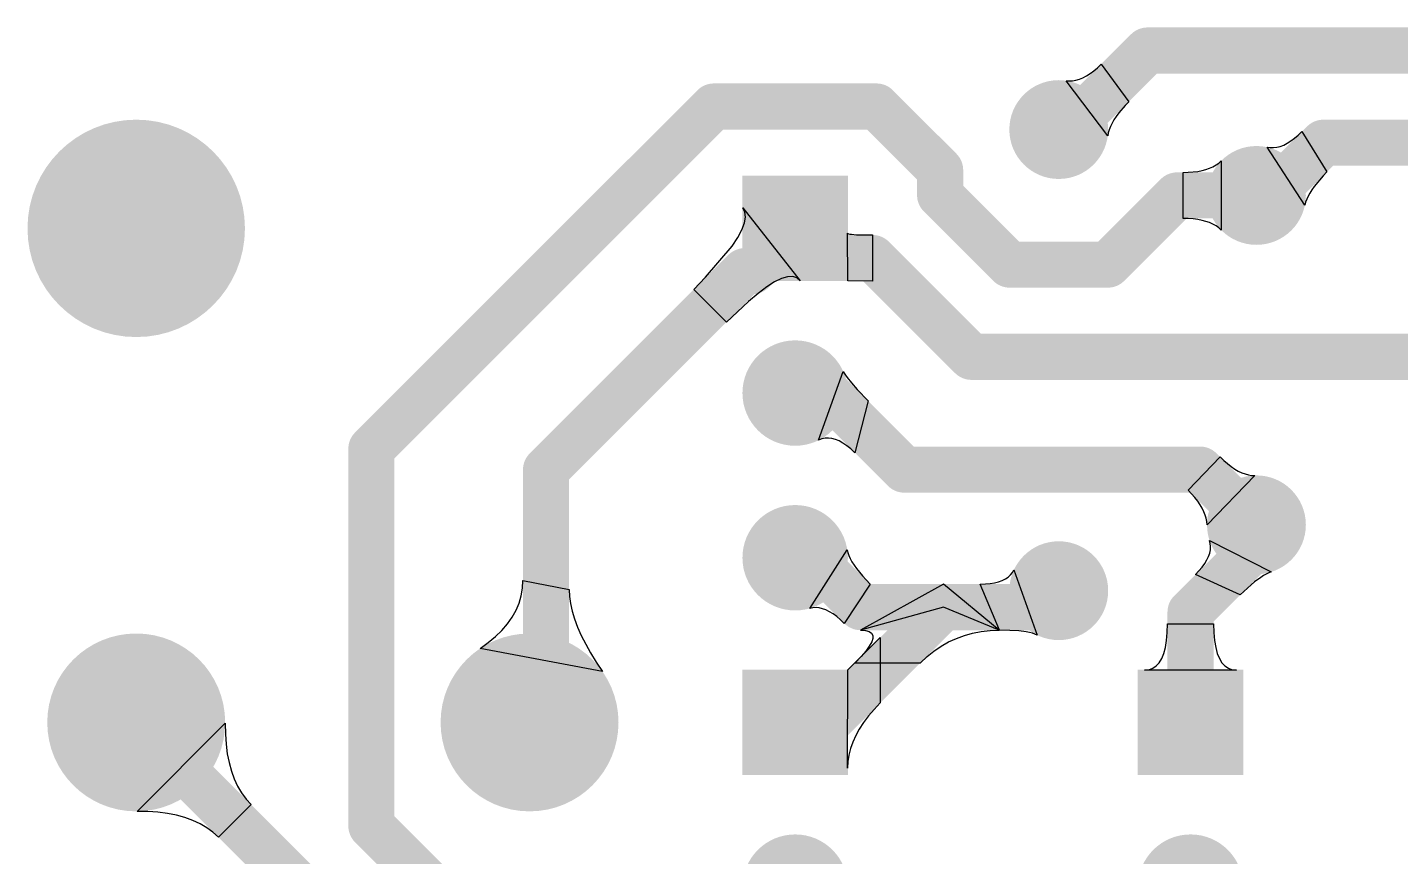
# Model space of a CAD drawing. Header units: inches. Extents: x 0.13 to 2.13, y 0.1 to 1.6.
# Drawn here: x 0.132 to 0.952, y 1.101 to 1.596 of the extents above; entities that cross this region are included whole.
import ezdxf

# ---------------------------------------------------------------- set-up
doc = ezdxf.new("R2010")
doc.units = ezdxf.units.IN
doc.header["$MEASUREMENT"] = 0
for name, color, linetype in [('Bottom Layer', 5, 'Continuous'), ('Pad Holes', 156, 'Continuous'), ('Top Layer', 1, 'Continuous')]:
    doc.layers.add(name, color=color, linetype=linetype)

# ---------------------------------------------------------------- blocks, each defined once
blk = doc.blocks.new('JUMPER_THT_7___2')
at = {"layer": 'Bottom Layer'}
h = blk.add_hatch(color=5, dxfattribs=at)
edge = h.paths.add_edge_path()
edge.add_arc((0, 0), 0.0295275, 0, 360)
h = blk.add_hatch(color=5, dxfattribs=at)
edge = h.paths.add_edge_path()
edge.add_arc((0.2755906, 0), 0.0295275, 0, 360)
at = {"layer": 'Pad Holes'}
h = blk.add_hatch(color=7, dxfattribs=at)
edge = h.paths.add_edge_path()
edge.add_arc((0, 0), 0.015748, 0, 360)
h = blk.add_hatch(color=7, dxfattribs=at)
edge = h.paths.add_edge_path()
edge.add_arc((0.2755906, 0), 0.015748, 0, 360)
at = {"layer": 'Top Layer'}
h = blk.add_hatch(color=1, dxfattribs=at)
edge = h.paths.add_edge_path()
edge.add_arc((0, 0), 0.0295275, 0, 360)
h = blk.add_hatch(color=1, dxfattribs=at)
edge = h.paths.add_edge_path()
edge.add_arc((0.2755906, 0), 0.0295275, 0, 360)
blk = doc.blocks.new('TO_92_CBE_3')
at = {"layer": 'Bottom Layer'}
h = blk.add_hatch(color=5, dxfattribs=at)
edge = h.paths.add_edge_path()
edge.add_arc((-0.0984246, 1e-07), 0.031496, 0, 360)
h = blk.add_hatch(color=5, dxfattribs=at)
edge = h.paths.add_edge_path()
edge.add_arc((-6e-07, 1e-07), 0.031496, 0, 360)
blk.add_hatch(color=5, dxfattribs=at).paths.add_polyline_path([(0.06692935, 0.03149615), (0.12992145, 0.03149615), (0.12992145, -0.03149595), (0.06692935, -0.03149595)])
at = {"layer": 'Pad Holes'}
h = blk.add_hatch(color=7, dxfattribs=at)
edge = h.paths.add_edge_path()
edge.add_arc((-0.0984246, 1e-07), 0.015748, 0, 360)
h = blk.add_hatch(color=7, dxfattribs=at)
edge = h.paths.add_edge_path()
edge.add_arc((-6e-07, 1e-07), 0.015748, 0, 360)
h = blk.add_hatch(color=7, dxfattribs=at)
edge = h.paths.add_edge_path()
edge.add_arc((0.0984254, 1e-07), 0.015748, 0, 360)
at = {"layer": 'Top Layer'}
h = blk.add_hatch(color=1, dxfattribs=at)
edge = h.paths.add_edge_path()
edge.add_arc((-0.0984246, 1e-07), 0.031496, 0, 360)
h = blk.add_hatch(color=1, dxfattribs=at)
edge = h.paths.add_edge_path()
edge.add_arc((-6e-07, 1e-07), 0.031496, 0, 360)
blk.add_hatch(color=1, dxfattribs=at).paths.add_polyline_path([(0.06692935, 0.03149615), (0.12992145, 0.03149615), (0.12992145, -0.03149595), (0.06692935, -0.03149595)])
blk = doc.blocks.new('TO_92_CBE_4')
at = {"layer": 'Bottom Layer'}
h = blk.add_hatch(color=5, dxfattribs=at)
edge = h.paths.add_edge_path()
edge.add_arc((-0.0984246, 4e-07), 0.031496, 0, 360)
h = blk.add_hatch(color=5, dxfattribs=at)
edge = h.paths.add_edge_path()
edge.add_arc((-6e-07, 4e-07), 0.031496, 0, 360)
blk.add_hatch(color=5, dxfattribs=at).paths.add_polyline_path([(0.06692935, 0.03149645), (0.12992145, 0.03149645), (0.12992145, -0.03149565), (0.06692935, -0.03149565)])
at = {"layer": 'Pad Holes'}
h = blk.add_hatch(color=7, dxfattribs=at)
edge = h.paths.add_edge_path()
edge.add_arc((-0.0984246, 4e-07), 0.015748, 0, 360)
h = blk.add_hatch(color=7, dxfattribs=at)
edge = h.paths.add_edge_path()
edge.add_arc((-6e-07, 4e-07), 0.015748, 0, 360)
h = blk.add_hatch(color=7, dxfattribs=at)
edge = h.paths.add_edge_path()
edge.add_arc((0.0984254, 4e-07), 0.015748, 0, 360)
at = {"layer": 'Top Layer'}
h = blk.add_hatch(color=1, dxfattribs=at)
edge = h.paths.add_edge_path()
edge.add_arc((-0.0984246, 4e-07), 0.031496, 0, 360)
h = blk.add_hatch(color=1, dxfattribs=at)
edge = h.paths.add_edge_path()
edge.add_arc((-6e-07, 4e-07), 0.031496, 0, 360)
blk.add_hatch(color=1, dxfattribs=at).paths.add_polyline_path([(0.06692935, 0.03149645), (0.12992145, 0.03149645), (0.12992145, -0.03149565), (0.06692935, -0.03149565)])
blk = doc.blocks.new('TO_92_EBC_9')
at = {"layer": 'Bottom Layer'}
h = blk.add_hatch(color=5, dxfattribs=at)
edge = h.paths.add_edge_path()
edge.add_arc((-0.0984254, 5e-07), 0.031496, 0, 360)
h = blk.add_hatch(color=5, dxfattribs=at)
edge = h.paths.add_edge_path()
edge.add_arc((6e-07, 5e-07), 0.031496, 0, 360)
blk.add_hatch(color=5, dxfattribs=at).paths.add_polyline_path([(0.06692855, 0.03149655), (0.12992065, 0.03149655), (0.12992065, -0.03149555), (0.06692855, -0.03149555)])
at = {"layer": 'Pad Holes'}
h = blk.add_hatch(color=7, dxfattribs=at)
edge = h.paths.add_edge_path()
edge.add_arc((-0.0984254, 5e-07), 0.015748, 0, 360)
h = blk.add_hatch(color=7, dxfattribs=at)
edge = h.paths.add_edge_path()
edge.add_arc((6e-07, 5e-07), 0.015748, 0, 360)
h = blk.add_hatch(color=7, dxfattribs=at)
edge = h.paths.add_edge_path()
edge.add_arc((0.0984246, 5e-07), 0.015748, 0, 360)
at = {"layer": 'Top Layer'}
h = blk.add_hatch(color=1, dxfattribs=at)
edge = h.paths.add_edge_path()
edge.add_arc((-0.0984254, 5e-07), 0.031496, 0, 360)
h = blk.add_hatch(color=1, dxfattribs=at)
edge = h.paths.add_edge_path()
edge.add_arc((6e-07, 5e-07), 0.031496, 0, 360)
blk.add_hatch(color=1, dxfattribs=at).paths.add_polyline_path([(0.06692855, 0.03149655), (0.12992065, 0.03149655), (0.12992065, -0.03149555), (0.06692855, -0.03149555)])
blk = doc.blocks.new('XS2_P_____14')
at = {"layer": 'Bottom Layer'}
h = blk.add_hatch(color=5, dxfattribs=at)
edge = h.paths.add_edge_path()
edge.add_arc((0.1000002, 0.1899999), 0.0531496, 0, 360)
h = blk.add_hatch(color=5, dxfattribs=at)
edge = h.paths.add_edge_path()
edge.add_arc((2e-07, -1e-07), 0.0531496, 0, 360)
h = blk.add_hatch(color=5, dxfattribs=at)
edge = h.paths.add_edge_path()
edge.add_arc((0.2350002, -1e-07), 0.0531496, 0, 360)
at = {"layer": 'Pad Holes'}
h = blk.add_hatch(color=7, dxfattribs=at)
edge = h.paths.add_edge_path()
edge.add_arc((0.1000002, 0.1899999), 0.0295275, 0, 360)
h = blk.add_hatch(color=7, dxfattribs=at)
edge = h.paths.add_edge_path()
edge.add_arc((2e-07, -1e-07), 0.0295275, 0, 360)
h = blk.add_hatch(color=7, dxfattribs=at)
edge = h.paths.add_edge_path()
edge.add_arc((0.2350002, -1e-07), 0.0295275, 0, 360)
at = {"layer": 'Top Layer'}
h = blk.add_hatch(color=1, dxfattribs=at)
edge = h.paths.add_edge_path()
edge.add_arc((0.1000002, 0.1899999), 0.0531496, 0, 360)
h = blk.add_hatch(color=1, dxfattribs=at)
edge = h.paths.add_edge_path()
edge.add_arc((2e-07, -1e-07), 0.0531496, 0, 360)
h = blk.add_hatch(color=1, dxfattribs=at)
edge = h.paths.add_edge_path()
edge.add_arc((0.2350002, -1e-07), 0.0531496, 0, 360)
blk = doc.blocks.new('C_THT_5___21')
at = {"layer": 'Bottom Layer'}
h = blk.add_hatch(color=5, dxfattribs=at)
edge = h.paths.add_edge_path()
edge.add_arc((1e-07, -5e-07), 0.0295275, 0, 360)
h = blk.add_hatch(color=5, dxfattribs=at)
edge = h.paths.add_edge_path()
edge.add_arc((0.1968501, -5e-07), 0.0295275, 0, 360)
at = {"layer": 'Pad Holes'}
h = blk.add_hatch(color=7, dxfattribs=at)
edge = h.paths.add_edge_path()
edge.add_arc((1e-07, -5e-07), 0.015748, 0, 360)
h = blk.add_hatch(color=7, dxfattribs=at)
edge = h.paths.add_edge_path()
edge.add_arc((0.1968501, -5e-07), 0.015748, 0, 360)
at = {"layer": 'Top Layer'}
h = blk.add_hatch(color=1, dxfattribs=at)
edge = h.paths.add_edge_path()
edge.add_arc((1e-07, -5e-07), 0.0295275, 0, 360)
h = blk.add_hatch(color=1, dxfattribs=at)
edge = h.paths.add_edge_path()
edge.add_arc((0.1968501, -5e-07), 0.0295275, 0, 360)

msp = doc.modelspace()

# ---------------------------------------------------------------- hatches: boundary and pattern name
at = {"layer": 'Bottom Layer'}
h = msp.add_hatch(color=5, dxfattribs=at)
edge = h.paths.add_edge_path()
edge.add_arc((0.1968504, 1.476378), 0.0649606, 0, 360)
at = {"layer": 'Pad Holes'}
h = msp.add_hatch(color=7, dxfattribs=at)
edge = h.paths.add_edge_path()
edge.add_arc((0.1968504, 1.476378), 0.0649606, 0, 360)
at = {"layer": 'Top Layer'}
h = msp.add_hatch(color=1, dxfattribs=at)
edge = h.paths.add_edge_path()
edge.add_arc((0.1968504, 1.476378), 0.0649606, 0, 360)

# ---------------------------------------------------------------- linework, layer by layer
for p, q in [((0.7624646, 1.5663984), (0.7645833, 1.5675176)), ((0.7645833, 1.5675176), (0.7667357, 1.5688926)), ((0.7667357, 1.5688926), (0.7689217, 1.5705233)), ((0.7689217, 1.5705233), (0.7711414, 1.5724099)), ((0.7711414, 1.5724099), (0.7733948, 1.5745523)), ((0.7733948, 1.5745523), (0.7898099, 1.5519929)), ((0.7773187, 1.5316731), (0.7523765, 1.5646392)), ((0.7523765, 1.5646392), (0.7543268, 1.5644795)), ((0.7543268, 1.5644795), (0.7563107, 1.5645755)), ((0.7563107, 1.5645755), (0.7583283, 1.5649274)), ((0.7583283, 1.5649274), (0.7603796, 1.565535)), ((0.7603796, 1.565535), (0.7624646, 1.5663984)), ((0.7898099, 1.5519929), (0.7876441, 1.5497488)), ((0.782369, 1.5432994), (0.781018, 1.5412439)), ((0.7839237, 1.5454021), (0.782369, 1.5432994)), ((0.7876441, 1.5497488), (0.7839237, 1.5454021)), ((0.7781873, 1.53536), (0.7776511, 1.533493)), ((0.7789272, 1.5372742), (0.7781873, 1.53536)), ((0.7798708, 1.5392355), (0.7789272, 1.5372742)), ((0.781018, 1.5412439), (0.7798708, 1.5392355)), ((0.8910747, 1.5320761), (0.8933335, 1.5342192)), ((0.8933335, 1.5342192), (0.9081596, 1.5100709)), ((0.7776511, 1.533493), (0.7773187, 1.5316731)), ((0.8803512, 1.5254001), (0.8824198, 1.5261967)), ((0.8824198, 1.5261967), (0.8845265, 1.5272625)), ((0.8845265, 1.5272625), (0.8866712, 1.5285977)), ((0.8866712, 1.5285977), (0.8888539, 1.5302022)), ((0.8888539, 1.5302022), (0.8910747, 1.5320761)), ((0.8951065, 1.4903258), (0.872457, 1.5249073)), ((0.872457, 1.5249073), (0.8743735, 1.5246265)), ((0.8743735, 1.5246265), (0.876328, 1.5246151)), ((0.876328, 1.5246151), (0.8783206, 1.5248729)), ((0.8783206, 1.5248729), (0.8803512, 1.5254001)), ((0.82231, 1.5098426), (0.825416, 1.5099114)), ((0.82231, 1.4822834), (0.82231, 1.5098426)), ((0.825416, 1.5099114), (0.8310735, 1.5104626)), ((0.8310735, 1.5104626), (0.8336251, 1.5109449)), ((0.8336251, 1.5109449), (0.835992, 1.511565)), ((0.835992, 1.511565), (0.8381741, 1.5123229)), ((0.8381741, 1.5123229), (0.8401714, 1.5132185)), ((0.8401714, 1.5132185), (0.841984, 1.514252)), ((0.841984, 1.514252), (0.8436118, 1.5154232)), ((0.8436118, 1.5154232), (0.8450548, 1.5167323)), ((0.8450548, 1.5167323), (0.8450548, 1.4753937)), ((0.9081596, 1.5100709), (0.905977, 1.5078214)), ((0.900599, 1.5014396), (0.8991962, 1.4994345)), ((0.905977, 1.5078214), (0.900599, 1.5014396)), ((0.8961576, 1.493786), (0.8955346, 1.4920254)), ((0.8969755, 1.4956077), (0.8961576, 1.493786)), ((0.8979884, 1.4974906), (0.8969755, 1.4956077)), ((0.8991962, 1.4994345), (0.8979884, 1.4974906)), ((0.5605393, 1.4861194), (0.5592952, 1.4885551)), ((0.5592952, 1.4885551), (0.5935699, 1.4451208)), ((0.5608547, 1.4831423), (0.5605393, 1.4861194)), ((0.8955346, 1.4920254), (0.8951065, 1.4903258)), ((0.5586993, 1.4755641), (0.5602413, 1.4796239)), ((0.5602413, 1.4796239), (0.5608547, 1.4831423)), ((0.825416, 1.4822146), (0.82231, 1.4822834)), ((0.8283371, 1.4820079), (0.825416, 1.4822146)), ((0.8310735, 1.4816634), (0.8283371, 1.4820079)), ((0.8336251, 1.4811811), (0.8310735, 1.4816634)), ((0.835992, 1.480561), (0.8336251, 1.4811811)), ((0.8381741, 1.4798031), (0.835992, 1.480561)), ((0.8401714, 1.4789075), (0.8381741, 1.4798031)), ((0.841984, 1.477874), (0.8401714, 1.4789075)), ((0.8436118, 1.4767028), (0.841984, 1.477874)), ((0.8450548, 1.4753937), (0.8436118, 1.4767028)), ((0.5528292, 1.4658205), (0.5562286, 1.470963)), ((0.5562286, 1.470963), (0.5586993, 1.4755641)), ((0.6219272, 1.4450008), (0.6218072, 1.4735257)), ((0.6218072, 1.4735257), (0.6219579, 1.4733194)), ((0.6219579, 1.4733194), (0.6224081, 1.4731348)), ((0.6224081, 1.4731348), (0.6231578, 1.4729719)), ((0.6231578, 1.4729719), (0.6242071, 1.4728308)), ((0.6242071, 1.4728308), (0.6272041, 1.4726136)), ((0.6272041, 1.4726136), (0.6367926, 1.4724398)), ((0.6367926, 1.4724398), (0.6367926, 1.4448808)), ((0.5370586, 1.4471449), (0.5528292, 1.4658205)), ((0.5299444, 1.439837), (0.5370586, 1.4471449)), ((0.5782642, 1.4443406), (0.5735798, 1.4413992)), ((0.5824075, 1.4463534), (0.5782642, 1.4443406)), ((0.5860097, 1.4474379), (0.5824075, 1.4463534)), ((0.5890708, 1.447594), (0.5860097, 1.4474379)), ((0.5915909, 1.4468216), (0.5890708, 1.447594)), ((0.5935699, 1.4451208), (0.5915909, 1.4468216)), ((0.6367926, 1.4448808), (0.6219272, 1.4450008)), ((0.5494316, 1.4203498), (0.5299444, 1.439837)), ((0.5683544, 1.4375295), (0.5625879, 1.4327313)), ((0.5735798, 1.4413992), (0.5683544, 1.4375295)), ((0.5625879, 1.4327313), (0.5494316, 1.4203498)), ((0.6045732, 1.3497503), (0.6192666, 1.3908921)), ((0.6192666, 1.3908921), (0.6198201, 1.3898186)), ((0.6198201, 1.3898186), (0.6205826, 1.3885907)), ((0.6205826, 1.3885907), (0.6215541, 1.3872087)), ((0.6215541, 1.3872087), (0.624124, 1.3839819)), ((0.624124, 1.3839819), (0.6275297, 1.3801381)), ((0.6275297, 1.3801381), (0.6342058, 1.3732158)), ((0.6342058, 1.3732158), (0.6261564, 1.3422906)), ((0.6064871, 1.3505199), (0.6045732, 1.3497503)), ((0.6084553, 1.3509527), (0.6064871, 1.3505199)), ((0.6104777, 1.3510488), (0.6084553, 1.3509527)), ((0.6125546, 1.350808), (0.6104777, 1.3510488)), ((0.6146857, 1.3502304), (0.6125546, 1.350808)), ((0.6168712, 1.3493161), (0.6146857, 1.3502304)), ((0.619111, 1.3480649), (0.6168712, 1.3493161)), ((0.6214052, 1.346477), (0.619111, 1.3480649)), ((0.6237536, 1.3445522), (0.6214052, 1.346477)), ((0.6261564, 1.3422906), (0.6237536, 1.3445522)), ((0.8252563, 1.3199688), (0.8444046, 1.339795)), ((0.8444046, 1.339795), (0.8466606, 1.337636)), ((0.8466606, 1.337636), (0.8510529, 1.3340191)), ((0.8510529, 1.3340191), (0.8531892, 1.3325614)), ((0.8531892, 1.3325614), (0.8552856, 1.3313374)), ((0.8552856, 1.3313374), (0.857342, 1.3303473)), ((0.857342, 1.3303473), (0.8593586, 1.3295909)), ((0.8593586, 1.3295909), (0.8613352, 1.3290683)), ((0.8613352, 1.3290683), (0.8632719, 1.3287795)), ((0.8651687, 1.3287245), (0.8366142, 1.2992778)), ((0.8632719, 1.3287795), (0.8651687, 1.3287245)), ((0.8293517, 1.3155001), (0.8252563, 1.3199688)), ((0.8310574, 1.3133278), (0.8293517, 1.3155001)), ((0.8325352, 1.3111967), (0.8310574, 1.3133278)), ((0.833785, 1.3091069), (0.8325352, 1.3111967)), ((0.8348068, 1.3070585), (0.833785, 1.3091069)), ((0.8356006, 1.3050513), (0.8348068, 1.3070585)), ((0.8361664, 1.3030855), (0.8356006, 1.3050513)), ((0.8365043, 1.301161), (0.8361664, 1.3030855)), ((0.8366142, 1.2992778), (0.8365043, 1.301161)), ((0.838581, 1.2880604), (0.8381263, 1.2898849)), ((0.8381263, 1.2898849), (0.8749077, 1.2710167)), ((0.8387464, 1.2861867), (0.838581, 1.2880604)), ((0.5993591, 1.2492874), (0.6216913, 1.2842486)), ((0.6216913, 1.2842486), (0.622046, 1.2826045)), ((0.622046, 1.2826045), (0.6226247, 1.280872)), ((0.6226247, 1.280872), (0.6234276, 1.2790511)), ((0.8365163, 1.2781989), (0.8375076, 1.2802698)), ((0.8375076, 1.2802698), (0.8382097, 1.2822914)), ((0.8382097, 1.2822914), (0.8386227, 1.2842637)), ((0.8386227, 1.2842637), (0.8387464, 1.2861867)), ((0.6234276, 1.2790511), (0.6244546, 1.2771418)), ((0.6244546, 1.2771418), (0.6257058, 1.2751442)), ((0.6257058, 1.2751442), (0.627181, 1.2730581)), ((0.627181, 1.2730581), (0.6308039, 1.2686209)), ((0.7203448, 1.2706814), (0.7212607, 1.2723005)), ((0.7212607, 1.2723005), (0.7350406, 1.2333262)), ((0.8296589, 1.2694223), (0.831807, 1.2716904)), ((0.831807, 1.2716904), (0.833666, 1.2739092)), ((0.833666, 1.2739092), (0.8352357, 1.2760787)), ((0.8352357, 1.2760787), (0.8365163, 1.2781989)), ((0.4276577, 1.261341), (0.4279136, 1.2659958)), ((0.4279136, 1.2659958), (0.4554728, 1.2606037)), ((0.6353233, 1.26383), (0.6199225, 1.2402564)), ((0.6791333, 1.2637795), (0.6296661, 1.2362204)), ((0.6308039, 1.2686209), (0.6329515, 1.2662696)), ((0.6329515, 1.2662696), (0.6353233, 1.26383)), ((0.7124, 1.2362203), (0.6791333, 1.2637795)), ((0.701051, 1.2637792), (0.7041771, 1.2638645)), ((0.7125989, 1.2362202), (0.701051, 1.2637792)), ((0.7041771, 1.2638645), (0.7070576, 1.2641201)), ((0.7070576, 1.2641201), (0.7096925, 1.2645462)), ((0.7096925, 1.2645462), (0.7120818, 1.2651426)), ((0.7120818, 1.2651426), (0.7142256, 1.2659096)), ((0.7142256, 1.2659096), (0.7161238, 1.2668469)), ((0.7161238, 1.2668469), (0.7177764, 1.2679546)), ((0.7177764, 1.2679546), (0.7191834, 1.2692328)), ((0.7191834, 1.2692328), (0.7203448, 1.2706814)), ((0.8565115, 1.2573005), (0.8296589, 1.2694223)), ((0.8630412, 1.2634089), (0.8565115, 1.2573005)), ((0.8650252, 1.2650654), (0.8630412, 1.2634089)), ((0.8687044, 1.2678086), (0.8650252, 1.2650654)), ((0.8703996, 1.2688954), (0.8687044, 1.2678086)), ((0.8719986, 1.2697924), (0.8703996, 1.2688954)), ((0.8735013, 1.2704994), (0.8719986, 1.2697924)), ((0.8749077, 1.2710167), (0.8735013, 1.2704994)), ((0.4256101, 1.2524212), (0.4268898, 1.2568162)), ((0.4268898, 1.2568162), (0.4276577, 1.261341)), ((0.4554728, 1.2606037), (0.4556724, 1.2564284)), ((0.4556724, 1.2564284), (0.4562715, 1.25209)), ((0.4215148, 1.2440208), (0.4238184, 1.248156)), ((0.4238184, 1.248156), (0.4256101, 1.2524212)), ((0.4562715, 1.25209), (0.4572699, 1.2475886)), ((0.4572699, 1.2475886), (0.4586676, 1.242924)), ((0.6011723, 1.2496653), (0.5993591, 1.2492874)), ((0.6030396, 1.2497586), (0.6011723, 1.2496653)), ((0.6049608, 1.2495672), (0.6030396, 1.2497586)), ((0.6069361, 1.2490911), (0.6049608, 1.2495672)), ((0.6089655, 1.2483303), (0.6069361, 1.2490911)), ((0.6110488, 1.2472849), (0.6089655, 1.2483303)), ((0.6131862, 1.2459548), (0.6110488, 1.2472849)), ((0.6791335, 1.2499997), (0.629666, 1.2362205)), ((0.7124003, 1.2362202), (0.6791335, 1.2499997)), ((0.415372, 1.2361398), (0.4186994, 1.2400153)), ((0.4186994, 1.2400153), (0.4215148, 1.2440208)), ((0.4586676, 1.242924), (0.4604647, 1.2380964)), ((0.6153776, 1.24434), (0.6131862, 1.2459548)), ((0.617623, 1.2424405), (0.6153776, 1.24434)), ((0.6199225, 1.2402564), (0.617623, 1.2424405)), ((0.8128542, 1.2347785), (0.812992, 1.2400375)), ((0.812992, 1.2400375), (0.840551, 1.2400375)), ((0.840551, 1.2400375), (0.8406888, 1.2347785)), ((0.4071815, 1.2287783), (0.4115327, 1.2323941)), ((0.4115327, 1.2323941), (0.415372, 1.2361398)), ((0.4604647, 1.2380964), (0.4626612, 1.2331058)), ((0.4626612, 1.2331058), (0.4682522, 1.2226351)), ((0.62277, 1.21325), (0.6414144, 1.2317679)), ((0.629666, 1.2362205), (0.6325493, 1.2360256)), ((0.6296661, 1.2362204), (0.6325493, 1.2360256)), ((0.6325493, 1.2360256), (0.6347188, 1.235441)), ((0.6325493, 1.2360256), (0.6347189, 1.2354409)), ((0.6347188, 1.235441), (0.6361745, 1.2344666)), ((0.6347189, 1.2354409), (0.6361746, 1.2344665)), ((0.6361745, 1.2344666), (0.6369165, 1.2331025)), ((0.6361746, 1.2344665), (0.6369166, 1.2331024)), ((0.6369447, 1.2313486), (0.6362591, 1.229205)), ((0.6369449, 1.2313486), (0.6362594, 1.229205)), ((0.6369165, 1.2331025), (0.6369447, 1.2313486)), ((0.6369166, 1.2331024), (0.6369449, 1.2313486)), ((0.6414144, 1.2317679), (0.6414144, 1.1927934)), ((0.682235, 1.229205), (0.6868589, 1.2313486)), ((0.6822352, 1.2292047), (0.6868591, 1.2313483)), ((0.6868589, 1.2313486), (0.6916442, 1.2331024)), ((0.6868591, 1.2313483), (0.6916445, 1.2331022)), ((0.6916442, 1.2331024), (0.696591, 1.2344665)), ((0.6916445, 1.2331022), (0.6965913, 1.2344663)), ((0.696591, 1.2344665), (0.7016992, 1.2354409)), ((0.6965913, 1.2344663), (0.7016995, 1.2354407)), ((0.7016992, 1.2354409), (0.7069689, 1.2360255)), ((0.7016995, 1.2354407), (0.7069692, 1.2360253)), ((0.7069689, 1.2360255), (0.7124, 1.2362203)), ((0.7069692, 1.2360253), (0.7124003, 1.2362202)), ((0.7187877, 1.2361044), (0.7125989, 1.2362202)), ((0.7241263, 1.2357571), (0.7187877, 1.2361044)), ((0.7286146, 1.2351783), (0.7241263, 1.2357571)), ((0.7305399, 1.2348021), (0.7286146, 1.2351783)), ((0.7322527, 1.234368), (0.7305399, 1.2348021)), ((0.733753, 1.2338761), (0.7322527, 1.234368)), ((0.7350406, 1.2333262), (0.733753, 1.2338761)), ((0.8124408, 1.230073), (0.8128542, 1.2347785)), ((0.8406888, 1.2347785), (0.8411022, 1.230073)), ((0.4023184, 1.2252923), (0.4071815, 1.2287783)), ((0.4754407, 1.2115122), (0.4023184, 1.2252923)), ((0.4682522, 1.2226351), (0.4716468, 1.2171552)), ((0.6327468, 1.2237486), (0.62992, 1.2204357)), ((0.6327471, 1.2237485), (0.6299203, 1.2204357)), ((0.6348599, 1.2266717), (0.6327468, 1.2237486)), ((0.6348601, 1.2266716), (0.6327471, 1.2237485)), ((0.6362591, 1.229205), (0.6348599, 1.2266717)), ((0.6362594, 1.229205), (0.6348601, 1.2266716)), ((0.6693319, 1.2204357), (0.6734715, 1.2237485)), ((0.6693321, 1.2204355), (0.6734717, 1.2237483)), ((0.6734715, 1.2237485), (0.6777725, 1.2266716)), ((0.6734717, 1.2237483), (0.6777728, 1.2266714)), ((0.6777725, 1.2266716), (0.682235, 1.229205)), ((0.6777728, 1.2266714), (0.6822352, 1.2292047)), ((0.8107872, 1.2223229), (0.8117518, 1.2259212)), ((0.8117518, 1.2259212), (0.8124408, 1.230073)), ((0.8411022, 1.230073), (0.8417912, 1.2259212)), ((0.8417912, 1.2259212), (0.8427558, 1.2223229)), ((0.4716468, 1.2171552), (0.4754407, 1.2115122)), ((0.62992, 1.2204357), (0.6263795, 1.2167331)), ((0.6263795, 1.2167331), (0.6653537, 1.2167331)), ((0.6299203, 1.2204357), (0.6263797, 1.2167331)), ((0.6263797, 1.2167331), (0.6653539, 1.2167329)), ((0.6653537, 1.2167331), (0.6693319, 1.2204357)), ((0.6653539, 1.2167329), (0.6693321, 1.2204355)), ((0.804173, 1.2134656), (0.80624, 1.2148495)), ((0.80624, 1.2148495), (0.8080313, 1.2167871)), ((0.8080313, 1.2167871), (0.8095471, 1.2192782)), ((0.8095471, 1.2192782), (0.8107872, 1.2223229)), ((0.8427558, 1.2223229), (0.8439959, 1.2192782)), ((0.8439959, 1.2192782), (0.8455117, 1.2167871)), ((0.8455117, 1.2167871), (0.847303, 1.2148495)), ((0.847303, 1.2148495), (0.84937, 1.2134656)), ((0.6218072, 1.1538189), (0.6219272, 1.2124784)), ((0.6219272, 1.2124784), (0.6221577, 1.2126713)), ((0.6221577, 1.2126713), (0.62277, 1.21325)), ((0.7992124, 1.2123584), (0.8018305, 1.2126352)), ((0.8543306, 1.2123584), (0.7992124, 1.2123584)), ((0.8018305, 1.2126352), (0.804173, 1.2134656)), ((0.84937, 1.2134656), (0.8517125, 1.2126352)), ((0.8517125, 1.2126352), (0.8543306, 1.2123584)), ((0.6414144, 1.1927934), (0.6376962, 1.1888815)), ((0.6343685, 1.1849728), (0.6314314, 1.1810673)), ((0.6376962, 1.1888815), (0.6343685, 1.1849728)), ((0.1973818, 1.1279555), (0.2499972, 1.1805709)), ((0.2499972, 1.1805709), (0.2500926, 1.1741811)), ((0.2500926, 1.1741811), (0.25051, 1.168132)), ((0.6267289, 1.173266), (0.6249634, 1.1693702)), ((0.6288849, 1.1771651), (0.6267289, 1.173266)), ((0.6314314, 1.1810673), (0.6288849, 1.1771651)), ((0.25051, 1.168132), (0.2512494, 1.1624234)), ((0.6235885, 1.1654776), (0.6226042, 1.1615881)), ((0.6249634, 1.1693702), (0.6235885, 1.1654776)), ((0.2512494, 1.1624234), (0.2523108, 1.1570553)), ((0.2523108, 1.1570553), (0.2536941, 1.1520279)), ((0.6220104, 1.1577019), (0.6218072, 1.1538189)), ((0.6226042, 1.1615881), (0.6220104, 1.1577019)), ((0.2536941, 1.1520279), (0.2553995, 1.147341)), ((0.2553995, 1.147341), (0.2574268, 1.1429947)), ((0.2574268, 1.1429947), (0.2597761, 1.1389889)), ((0.2597761, 1.1389889), (0.2624475, 1.1353237)), ((0.2624475, 1.1353237), (0.2654408, 1.1319991)), ((0.2037716, 1.1278601), (0.1973818, 1.1279555)), ((0.2098207, 1.1274427), (0.2037716, 1.1278601)), ((0.2155293, 1.1267033), (0.2098207, 1.1274427)), ((0.2208974, 1.1256419), (0.2155293, 1.1267033)), ((0.2259248, 1.1242586), (0.2208974, 1.1256419)), ((0.2306117, 1.1225532), (0.2259248, 1.1242586)), ((0.2654408, 1.1319991), (0.2459536, 1.1125119)), ((0.234958, 1.1205259), (0.2306117, 1.1225532)), ((0.2389638, 1.1181766), (0.234958, 1.1205259)), ((0.242629, 1.1155052), (0.2389638, 1.1181766)), ((0.2459536, 1.1125119), (0.242629, 1.1155052))]:
    msp.add_line(p, q, dxfattribs=at)
at = {"layer": 'Top Layer', "const_width": 0.0275591}
for points in [[(0.7537629, 1.5354331), (0.8010071, 1.5826773)], [(0.8010071, 1.5826773), (1.1281268, 1.5826773)], [(0.337362, 1.3446415), (0.5419321, 1.5492116)], [(0.5419321, 1.5492116), (0.6391703, 1.5492116)], [(0.6391703, 1.5492116), (0.6771653, 1.5112166)], [(0.7480315, 1.5354331), (0.7537629, 1.5354331)], [(0.8746645, 1.496063), (0.9061606, 1.5275591)], [(0.9061606, 1.5275591), (1.0529757, 1.5275591)], [(0.6771653, 1.4962365), (0.6771653, 1.5112166)], [(0.6771653, 1.4962365), (0.7186777, 1.4547241)], [(0.7773851, 1.4547241), (0.818724, 1.496063)], [(0.818724, 1.496063), (0.8661417, 1.496063)], [(0.8661417, 1.496063), (0.8746645, 1.496063)], [(0.5649619, 1.4507875), (0.5905512, 1.4763768)], [(0.5905512, 1.4763768), (0.6082677, 1.4586603)], [(0.6082677, 1.4586603), (0.6367926, 1.4586603)], [(0.6367926, 1.4586603), (0.695847, 1.3996059)], [(0.7186777, 1.4547241), (0.7773851, 1.4547241)], [(0.4416932, 1.3320986), (0.5603821, 1.4507875)], [(0.5603821, 1.4507875), (0.5649619, 1.4507875)], [(0.695847, 1.3996059), (0.966535, 1.3996059)], [(0.6003931, 1.3779531), (0.6099812, 1.3779531)], [(0.6099812, 1.3779531), (0.6557355, 1.3321988)], [(0.337362, 1.1192173), (0.337362, 1.3446415)], [(0.4416932, 1.1909453), (0.4416932, 1.3320986)], [(0.6557355, 1.3321988), (0.8325136, 1.3321988)], [(0.8325136, 1.3321988), (0.8654937, 1.2992187)], [(0.8654937, 1.2992187), (0.8740165, 1.2992187)], [(0.8740165, 1.2942927), (0.8740165, 1.2992187)], [(0.8267715, 1.2470477), (0.8740165, 1.2942927)], [(0.5905512, 1.2795268), (0.6001393, 1.2795268)], [(0.6001393, 1.2795268), (0.6296661, 1.25)], [(0.6003937, 1.1712599), (0.6791335, 1.2499997)], [(0.6296661, 1.25), (0.6791332, 1.25)], [(0.6791332, 1.25), (0.6791335, 1.2499997)], [(0.6791335, 1.2499997), (0.7480314, 1.2499997)], [(0.8267715, 1.1712602), (0.8267715, 1.2470477)], [(0.4318503, 1.1811024), (0.4416932, 1.1909453)], [(0.1968503, 1.1811024), (0.3167841, 1.0611686)], [(0.337362, 1.1192173), (0.4263386, 1.0302407)]]:
    msp.add_lwpolyline(points, dxfattribs=at)
at = {"layer": 'Top Layer', "const_width": 0.0137795}
for points in [[(0.7941173, 1.5826773, 1), (0.8078969, 1.5826773, 1)], [(0.7941173, 1.5826773, 1), (0.8078969, 1.5826773, 1)], [(0.5350423, 1.5492116, 1), (0.5488219, 1.5492116, 1)], [(0.5350423, 1.5492116, 1), (0.5488219, 1.5492116, 1)], [(0.6322805, 1.5492116, 1), (0.6460601, 1.5492116, 1)], [(0.6322805, 1.5492116, 1), (0.6460601, 1.5492116, 1)], [(0.7411417, 1.5354331, 1), (0.7549213, 1.5354331, 1)], [(0.7468731, 1.5354331, 1), (0.7606527, 1.5354331, 1)], [(0.7468731, 1.5354331, 1), (0.7606527, 1.5354331, 1)], [(0.8992708, 1.5275591, 1), (0.9130504, 1.5275591, 1)], [(0.8992708, 1.5275591, 1), (0.9130504, 1.5275591, 1)], [(0.6702755, 1.5112166, 1), (0.6840551, 1.5112166, 1)], [(0.6702755, 1.5112166, 1), (0.6840551, 1.5112166, 1)], [(0.6702755, 1.4962365, 1), (0.6840551, 1.4962365, 1)], [(0.6702755, 1.4962365, 1), (0.6840551, 1.4962365, 1)], [(0.8118342, 1.496063, 1), (0.8256138, 1.496063, 1)], [(0.8118342, 1.496063, 1), (0.8256138, 1.496063, 1)], [(0.8592519, 1.496063, 1), (0.8730315, 1.496063, 1)], [(0.8592519, 1.496063, 1), (0.8730315, 1.496063, 1)], [(0.8677747, 1.496063, 1), (0.8815543, 1.496063, 1)], [(0.8677747, 1.496063, 1), (0.8815543, 1.496063, 1)], [(0.5836614, 1.4763768, 1), (0.597441, 1.4763768, 1)], [(0.5836614, 1.4763768, 1), (0.597441, 1.4763768, 1)], [(0.6013779, 1.4586603, 1), (0.6151575, 1.4586603, 1)], [(0.6013779, 1.4586603, 1), (0.6151575, 1.4586603, 1)], [(0.6299028, 1.4586603, 1), (0.6436824, 1.4586603, 1)], [(0.6299028, 1.4586603, 1), (0.6436824, 1.4586603, 1)], [(0.7117879, 1.4547241, 1), (0.7255675, 1.4547241, 1)], [(0.7117879, 1.4547241, 1), (0.7255675, 1.4547241, 1)], [(0.7704953, 1.4547241, 1), (0.7842749, 1.4547241, 1)], [(0.7704953, 1.4547241, 1), (0.7842749, 1.4547241, 1)], [(0.5534923, 1.4507875, 1), (0.5672719, 1.4507875, 1)], [(0.5534923, 1.4507875, 1), (0.5672719, 1.4507875, 1)], [(0.5580721, 1.4507875, 1), (0.5718517, 1.4507875, 1)], [(0.5580721, 1.4507875, 1), (0.5718517, 1.4507875, 1)], [(0.6889572, 1.3996059, 1), (0.7027368, 1.3996059, 1)], [(0.6889572, 1.3996059, 1), (0.7027368, 1.3996059, 1)], [(0.5935033, 1.3779531, 1), (0.6072829, 1.3779531, 1)], [(0.6030914, 1.3779531, 1), (0.616871, 1.3779531, 1)], [(0.6030914, 1.3779531, 1), (0.616871, 1.3779531, 1)], [(0.3304722, 1.3446415, 1), (0.3442518, 1.3446415, 1)], [(0.3304722, 1.3446415, 1), (0.3442518, 1.3446415, 1)], [(0.4348034, 1.3320986, 1), (0.448583, 1.3320986, 1)], [(0.4348034, 1.3320986, 1), (0.448583, 1.3320986, 1)], [(0.6488457, 1.3321988, 1), (0.6626253, 1.3321988, 1)], [(0.6488457, 1.3321988, 1), (0.6626253, 1.3321988, 1)], [(0.8256238, 1.3321988, 1), (0.8394034, 1.3321988, 1)], [(0.8256238, 1.3321988, 1), (0.8394034, 1.3321988, 1)], [(0.8586039, 1.2992187, 1), (0.8723835, 1.2992187, 1)], [(0.8586039, 1.2992187, 1), (0.8723835, 1.2992187, 1)], [(0.8671267, 1.2992187, 1), (0.8809063, 1.2992187, 1)], [(0.8671267, 1.2992187, 1), (0.8809063, 1.2992187, 1)], [(0.8671267, 1.2942927, 1), (0.8809063, 1.2942927, 1)], [(0.8671267, 1.2942927, 1), (0.8809063, 1.2942927, 1)], [(0.5836614, 1.2795268, 1), (0.597441, 1.2795268, 1)], [(0.5932495, 1.2795268, 1), (0.6070291, 1.2795268, 1)], [(0.5932495, 1.2795268, 1), (0.6070291, 1.2795268, 1)], [(0.6227763, 1.25, 1), (0.6365559, 1.25, 1)], [(0.6227763, 1.25, 1), (0.6365559, 1.25, 1)], [(0.6722434, 1.25, 1), (0.686023, 1.25, 1)], [(0.6722434, 1.25, 1), (0.686023, 1.25, 1)], [(0.6722437, 1.2499997, 1), (0.6860233, 1.2499997, 1)], [(0.6722437, 1.2499997, 1), (0.6860233, 1.2499997, 1)], [(0.6722437, 1.2499997, 1), (0.6860233, 1.2499997, 1)], [(0.7411416, 1.2499997, 1), (0.7549212, 1.2499997, 1)], [(0.8198817, 1.2470477, 1), (0.8336613, 1.2470477, 1)], [(0.8198817, 1.2470477, 1), (0.8336613, 1.2470477, 1)], [(0.4348034, 1.1909453, 1), (0.448583, 1.1909453, 1)], [(0.4348034, 1.1909453, 1), (0.448583, 1.1909453, 1)], [(0.1899605, 1.1811024, 1), (0.2037401, 1.1811024, 1)], [(0.4249605, 1.1811024, 1), (0.4387401, 1.1811024, 1)], [(0.5935039, 1.1712599, 1), (0.6072835, 1.1712599, 1)], [(0.8198817, 1.1712602, 1), (0.8336613, 1.1712602, 1)], [(0.3304722, 1.1192173, 1), (0.3442518, 1.1192173, 1)], [(0.3304722, 1.1192173, 1), (0.3442518, 1.1192173, 1)]]:
    msp.add_lwpolyline(points, format="xyb", close=True, dxfattribs=at)

# ---------------------------------------------------------------- block references
for name, p, rotation in [('JUMPER_THT_7___2', (0.7480315, 1.2598425), 90), ('C_THT_5___21', (0.8661412, 1.2992129), 90), ('TO_92_EBC_9', (0.5905517, 1.3779522), 90), ('XS2_P_____14', (0.4318505, 1.1811023), 180), ('TO_92_CBE_3', (0.5905513, 1.082677), 90), ('TO_92_CBE_4', (0.8267721, 1.082677), 90)]:
    msp.add_blockref(name, p, dxfattribs=dict(rotation=rotation))

doc.saveas('drawing.dxf')
